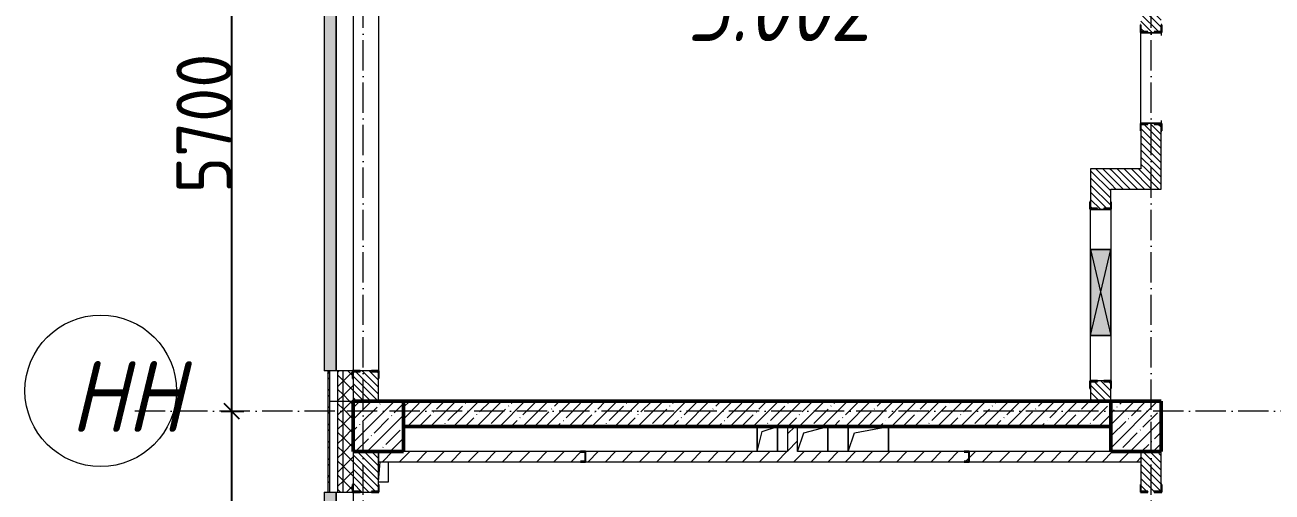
# Model space of a CAD drawing. Header units: millimetres. Extents: x -12989 to 629078, y -109036 to 555275.
# Drawn here: x 517811 to 530158, y -23735 to -19110 of the extents above; entities that cross this region are included whole.
import ezdxf

# ---------------------------------------------------------------- set-up
doc = ezdxf.new("R2010")
doc.units = ezdxf.units.MM
doc.linetypes.add('50_200_ШТРИХ_1Т_ш5_п1_п1_', pattern=[700, 500, -100, 0, -100])
for name, color, linetype, lineweight in [('A-____-____-DIMS', 7, 'Continuous', 9), ('A-DETL-GENF-OTLN', 7, 'Continuous', 9), ('A-FLOR-____-OTLN', 7, 'Continuous', 9), ('A-GENM-____-MCUT', 7, 'Continuous', 25), ('A-GENM-____-OTLN', 7, 'Continuous', 9), ('A-GENM-____-OTLN-1', 7, 'Continuous', 25), ('A-GLAZ-____-OTLN', 7, 'Continuous', 9), ('A-WALL-____-MCUT', 7, 'Continuous', 13), ('A-WALL-____-MCUT-1', 7, 'Continuous', 9), ('A-WALL-____-MCUT-2', 7, 'Continuous', 50), ('A-WALL-____-OTLN', 7, 'Continuous', 9), ('A-WALL-____-PATT-1', 7, 'Continuous', 9), ('A-WALL-FNSH-MCUT-1', 7, 'Continuous', 9), ('I-WALL-____-OTLN', 7, 'Continuous', 9), ('S-COLS-____-MCUT', 7, 'Continuous', 50), ('S-COLS-____-OTLN', 7, 'Continuous', 9), ('S-GRID-____-IDEN', 7, 'Continuous', 9), ('S-GRID-____-OTLN-1', 7, '50_200_ШТРИХ_1Т_ш5_п1_п1_', 9), ('Марки помещений', 7, 'Continuous', 9)]:
    doc.layers.add(name, color=color, linetype=linetype, lineweight=lineweight)
doc.layers.add('A-GLAZ-____-OTLN-1', color=7, linetype='Continuous', lineweight=9, true_color=0xc0c0c0)
doc.styles.add('ISOCPEUR_I_2', font='isocpeui.ttf', dxfattribs={"width": 0.85, "height": 2.3})
doc.styles.add('ISOCPEUR_I_9', font='isocpeui.ttf', dxfattribs={"width": 0.9, "height": 250})
doc.styles.add('СПДС', font='isocpeur.ttf', dxfattribs={"width": 0.9})
doc.dimstyles.new('ISO-2_5_0_9К_БОЛЬШОЙ_ОСИ', dxfattribs={"dimscale": 304.8, "dimtxt": 248.995294, "dimasz": 0.492126, "dimexe": 0.393701, "dimexo": 0, "dimgap": 0, "dimtad": 1, "dimdec": 0, "dimzin": 0, "dimdsep": 46, "dimtxsty": 'ISOCPEUR_I_9', "dimblk1": 'OBLIQUE', "dimblk2": 'OBLIQUE', "dimsah": 1, "dimcen": 0.09, "dimdle": 0.393701, "dimazin": 0, "dimtfac": 1, "dimtdec": 4, "dimtix": 1, "dimtmove": 0, "dimatfit": 3, "dimfxl": 1, "dimtvp": 1, "dimtolj": 1, "dimtzin": 0, "dimarcsym": 2})
pattern_1 = [(135, (523510.01, -90515.614), (-35.35534, -35.35534), [])]
pattern_2 = [(45, (523510.01, -90515.61), (-84.85281, 84.85281), [])]
pattern_3 = [(45, (523510.01, -90515.61), (-70.71068, 70.71068), []), (135, (523510.01, -90515.61), (-70.71068, -70.71068), [])]
pattern_4 = [(45, (523510.01, -90515.61), (-85.53659, 85.53659), []), (45, (523567.03, -90515.61), (-85.53659, 85.53659), [])]

# ---------------------------------------------------------------- blocks, each defined once
blk = doc.blocks.new('BSC_Колонна _Прямоугольная - 500х500-V23-АР1_План отверстий 3 этажа в осях 1-64_Ю-ЯЯ')
at = {"layer": 'S-COLS-____-OTLN'}
h = blk.add_hatch(dxfattribs=at)
h.set_pattern_fill('FP_30', color=256, style=0, pattern_type=2)
h.set_pattern_definition([(45, (2200, -67431.04), (-114.04925, 114.04925), []), (45, (2314.05, -67431.04), (-114.04925, 114.04925), [201.613, -40.323, 3.353, -36.97])])
h.paths.add_polyline_path([(-250, -250), (250, -250), (250, 250), (-250, 250)], flags=0)
at = {"layer": 'S-COLS-____-MCUT'}
for p, q in [((250, 250), (-250, 250)), ((-250, 250), (-250, -250)), ((250, -250), (250, 250)), ((-250, -250), (250, -250))]:
    blk.add_line(p, q, dxfattribs=at)
blk = doc.blocks.new('BSC_Колонна _Прямоугольная - 500х500-V24-АР1_План отверстий 3 этажа в осях 1-64_Ю-ЯЯ')
at = {"layer": 'S-COLS-____-OTLN'}
h = blk.add_hatch(dxfattribs=at)
h.set_pattern_fill('FP_31', color=256, style=0, pattern_type=2)
h.set_pattern_definition([(45, (-5300, -67431.04), (-114.04925, 114.04925), []), (45, (-5185.95, -67431.04), (-114.04925, 114.04925), [201.613, -40.323, 3.353, -36.97])])
h.paths.add_polyline_path([(-250, -250), (250, -250), (250, 250), (-250, 250)], flags=0)
at = {"layer": 'S-COLS-____-MCUT'}
for p, q in [((250, 250), (-250, 250)), ((-250, 250), (-250, -250)), ((250, -250), (250, 250)), ((-250, -250), (250, -250))]:
    blk.add_line(p, q, dxfattribs=at)
blk = doc.blocks.new('Фахверк_СКБ_Уголок - 250_2700-27497298-АР1_План отверстий 3 этажа в осях 1-64_Ю-ЯЯ')
at = {"layer": 'A-GENM-____-MCUT'}
for p, q in [((200, 181), (125, 181)), ((125, 181), (125, 106)), ((131, 106), (131, 175)), ((131, 175), (200, 175)), ((200, 175), (200, 181)), ((125, 106), (131, 106)), ((131, -6), (125, -6)), ((125, -6), (125, -81)), ((125, -81), (200, -81)), ((131, -75), (131, -6)), ((200, -75), (131, -75)), ((200, -81), (200, -75))]:
    blk.add_line(p, q, dxfattribs=at)
blk = doc.blocks.new('Фахверк_СКБ_Уголок - 200_3960-28268576-АР1_План отверстий 3 этажа в осях 1-64_Ю-ЯЯ')
at = {"layer": 'A-GENM-____-MCUT'}
for p, q in [((200, 156), (125, 156)), ((125, 156), (125, 81)), ((131, 81), (131, 150)), ((131, 150), (200, 150)), ((200, 150), (200, 156)), ((125, 81), (131, 81)), ((131, 19), (125, 19)), ((125, 19), (125, -56)), ((131, -50), (131, 19)), ((125, -56), (200, -56)), ((200, -50), (131, -50)), ((200, -56), (200, -50))]:
    blk.add_line(p, q, dxfattribs=at)
blk = doc.blocks.new('Фахверк_СКБ_Уголок - 200_3960_зеркало-28268689-АР1_План отверстий 3 этажа в осях 1-64_Ю-ЯЯ')
at = {"layer": 'A-GENM-____-MCUT'}
for p, q in [((200, 156), (125, 156)), ((125, 156), (125, 81)), ((131, 81), (131, 150)), ((131, 150), (200, 150)), ((200, 150), (200, 156)), ((125, 81), (131, 81)), ((131, 19), (125, 19)), ((125, 19), (125, -56)), ((131, -50), (131, 19)), ((125, -56), (200, -56)), ((200, -50), (131, -50)), ((200, -56), (200, -50))]:
    blk.add_line(p, q, dxfattribs=at)
blk = doc.blocks.new('154_Стойка_СКБ_Уголок - СМ-2480_200-28346303-АР1_План отверстий 3 этажа в осях 1-64_Ю-ЯЯ')
at = {"layer": 'A-GENM-____-MCUT'}
for p, q in [((125, 156), (125, 81)), ((200, 156), (125, 156)), ((131, 81), (131, 150)), ((131, 150), (200, 150)), ((200, 150), (200, 156)), ((125, 81), (131, 81)), ((131, 19), (125, 19)), ((125, 19), (125, -56)), ((131, -50), (131, 19)), ((125, -56), (200, -56)), ((200, -50), (131, -50)), ((200, -56), (200, -50))]:
    blk.add_line(p, q, dxfattribs=at)
blk = doc.blocks.new('Стойка_Влож_Полоса боковая - Полоса-V164-АР1_План отверстий 3 этажа в осях 1-64_Ю-ЯЯ')
at = {"layer": 'A-GENM-____-OTLN'}
for p, q in [((-5, 60), (0, 60)), ((-5, -60), (-5, 60)), ((0, 31), (0, -31)), ((0, -60), (-5, -60))]:
    blk.add_line(p, q, dxfattribs=at)
blk = doc.blocks.new('154_Фахверк_СКБ_Швеллер - Тип_100_3960-28515445-АР1_План отверстий 3 этажа в осях 1-64_Ю-ЯЯ')
at = {"layer": 'A-GENM-____-MCUT'}
for p, q in [((175, 50), (125, 50)), ((125, 50), (125, -50)), ((128, 47), (175, 47)), ((128, -47), (128, 47)), ((175, 47), (175, 50)), ((125, -50), (175, -50)), ((175, -47), (128, -47)), ((175, -50), (175, -47))]:
    blk.add_line(p, q, dxfattribs=at)
blk = doc.blocks.new('AR_Отверстие прямоугольное _в плите_ - AR_Отверстие прямоугольное _в плите_-30510814-АР1_План отверстий 3 этажа в осях 1-64_Ю-ЯЯ')
at = {"layer": 'A-GENM-____-OTLN'}
for p, q in [((-50, -150), (-32, 50)), ((50, -150), (50, 50)), ((-50, -150), (50, -150))]:
    blk.add_line(p, q, dxfattribs=at)
blk = doc.blocks.new('AR_Отверстие прямоугольное _в плите_ - AR_Отверстие прямоугольное _в плите_-V196-АР1_План отверстий 3 этажа в осях 1-64_Ю-ЯЯ')
at = {"layer": 'A-GENM-____-OTLN'}
for p, q in [((-100, 125), (-100, -125)), ((-50, 75), (100, 125)), ((100, -125), (100, 125)), ((-100, -125), (-50, 75))]:
    blk.add_line(p, q, dxfattribs=at)
blk = doc.blocks.new('AR_Отверстие прямоугольное _в плите_ - AR_Отверстие прямоугольное _в плите_-30459858-АР1_План отверстий 3 этажа в осях 1-64_Ю-ЯЯ')
at = {"layer": 'A-GENM-____-OTLN'}
for p, q in [((-200, 125), (-200, -125)), ((-137, 63), (200, 125)), ((200, -125), (200, 125)), ((-200, -125), (-137, 63))]:
    blk.add_line(p, q, dxfattribs=at)
blk = doc.blocks.new('AR_Отверстие прямоугольное _в плите_ - AR_Отверстие прямоугольное _в плите_-30552572-АР1_План отверстий 3 этажа в осях 1-64_Ю-ЯЯ')
at = {"layer": 'A-GENM-____-OTLN'}
for p, q in [((-88, 63), (150, 125)), ((150, -125), (150, 125)), ((-150, -125), (-88, 63))]:
    blk.add_line(p, q, dxfattribs=at)
blk = doc.blocks.new('Отлив_СКБ - Отлив витража_120_НВФ-31886035-АР1_План отверстий 3 этажа в осях 1-64_Ю-ЯЯ')
at = {"layer": 'A-GLAZ-____-OTLN-1'}
for points in [[(4800, 2), (4800, 120), (0, 120), (0, 2), (1409, 2)], [(4800, 0), (4800, 2), (0, 2), (0, 0), (1409, 0)]]:
    blk.add_hatch(color=256, dxfattribs=at).paths.add_polyline_path(points, flags=0)
at = {"layer": 'A-GLAZ-____-OTLN'}
for p, q in [((0, 83), (0, 120)), ((4800, 120), (0, 120)), ((0, 2), (4800, 2)), ((4800, 120), (4800, 83)), ((4800, 0), (0, 0))]:
    blk.add_line(p, q, dxfattribs=at)
blk = doc.blocks.new('Отлив_СКБ - Отлив витража_120_НВФ-31885689-АР1_План отверстий 3 этажа в осях 1-64_Ю-ЯЯ')
at = {"layer": 'A-GLAZ-____-OTLN-1'}
for points in [[(1800, 2), (1800, 120), (0, 120), (0, 2), (737, 2)], [(1800, 0), (1800, 2), (0, 2), (0, 0), (737, 0)]]:
    blk.add_hatch(color=256, dxfattribs=at).paths.add_polyline_path(points, flags=0)
at = {"layer": 'A-GLAZ-____-OTLN'}
for p, q in [((0, 83), (0, 120)), ((1800, 120), (0, 120)), ((0, 2), (1800, 2)), ((1800, 120), (1800, 83)), ((1800, 0), (0, 0))]:
    blk.add_line(p, q, dxfattribs=at)
blk = doc.blocks.new('AR_Отверстие прямоугольное _в стене_ - AR_Отверстие прямоугольное _в стене__ОВ-36910185-АР1_План отверстий 3 этажа в осях 1-64_Ю-ЯЯ')
at = {"layer": 'A-GLAZ-____-OTLN'}
blk.add_hatch(color=256, dxfattribs=at).paths.add_polyline_path([(-425, -100), (425, -100), (425, 100), (-425, 100)], flags=0)
at = {"layer": 'A-DETL-GENF-OTLN'}
for p, q in [((-425, -100), (-425, 100)), ((-425, 100), (425, 100)), ((425, 100), (-425, -100)), ((-425, 100), (425, -100)), ((425, 100), (-425, 100)), ((-425, 100), (-425, -100)), ((425, 100), (425, -100)), ((425, -100), (425, 100)), ((425, -100), (-425, -100)), ((-425, -100), (425, -100))]:
    blk.add_line(p, q, dxfattribs=at)
blk = doc.blocks.new('Ось сетки - Круг_Ø6_00__ISO-2_5_0_9K_-25732049-АР1_План отверстий 3 этажа в осях 1-64_Ю-ЯЯ')
at = {"layer": 'S-GRID-____-IDEN'}
blk.add_circle((0, 0), 3, dxfattribs=at)
blk = doc.blocks.new('_Oblique')
at = {"color": 0, "linetype": 'ByBlock', "lineweight": -2}
blk.add_line((-0.5, -0.5), (0.5, 0.5), dxfattribs=at)
blk = doc.blocks.new('*D2939')
at = {"layer": 'A-____-____-DIMS', "color": 0, "lineweight": -2, "transparency": 16777216}
for p, q in [((280119, -23902), (280119, -19162)), ((280013, -19282), (280239, -19282)), ((280013, -23782), (280239, -23782))]:
    blk.add_line(p, q, dxfattribs=at)
at = {"layer": 'Defpoints', "color": 0, "transparency": 16777216}
for p in [(280013, -19282), (280119, -19282), (280013, -23782)]:
    blk.add_point(p, dxfattribs=at)
at = {"layer": 'A-____-____-DIMS', "color": 0, "lineweight": -2, "transparency": 16777216, "xscale": 150, "yscale": 150, "zscale": 150}
for p, rotation in [((280119, -19282), 90), ((280119, -23782), 270)]:
    blk.add_blockref('_Oblique', p, dxfattribs=dict(at, rotation=rotation))
at = {"layer": 'A-____-____-DIMS', "color": 0, "transparency": 16777216, "insert": (279845, -21532), "char_height": 548.6, "attachment_point": 5, "rotation": 90, "style": 'СПДС'}
blk.add_mtext('\\A1;4500', dxfattribs=at)
blk = doc.blocks.new('*D2940')
at = {"layer": 'A-____-____-DIMS', "color": 0, "lineweight": -2, "transparency": 16777216}
for p, q in [((280119, -19402), (280119, -13462)), ((280013, -13582), (280239, -13582)), ((280013, -19282), (280239, -19282))]:
    blk.add_line(p, q, dxfattribs=at)
at = {"layer": 'Defpoints', "color": 0, "transparency": 16777216}
for p in [(280013, -13582), (280119, -13582), (280013, -19282)]:
    blk.add_point(p, dxfattribs=at)
at = {"layer": 'A-____-____-DIMS', "color": 0, "lineweight": -2, "transparency": 16777216, "xscale": 150, "yscale": 150, "zscale": 150}
for p, rotation in [((280119, -13582), 90), ((280119, -19282), 270)]:
    blk.add_blockref('_Oblique', p, dxfattribs=dict(at, rotation=rotation))
at = {"layer": 'A-____-____-DIMS', "color": 0, "transparency": 16777216, "insert": (279845, -16432), "char_height": 548.6, "attachment_point": 5, "rotation": 90, "style": 'СПДС'}
blk.add_mtext('\\A1;5700', dxfattribs=at)
blk = doc.blocks.new('3эт')
at = {"layer": 'S-GRID-____-OTLN-1', "color": 251, "ltscale": 0.6, "true_color": 0x636466}
for p, q in [((281420.7, -33971.9), (281420.7, 4029.4)), ((289220.7, -33971.9), (289220.7, 4029.4)), ((387845.1, -19282.4), (279101.9, -19282.4))]:
    blk.add_line(p, q, dxfattribs=at)
at = {"layer": 'S-GRID-____-IDEN', "xscale": 250, "yscale": 250, "zscale": 99.99999999999993, "rotation": 89.9999999999998}
blk.add_blockref('Ось сетки - Круг_Ø6_00__ISO-2_5_0_9K_-25732049-АР1_План отверстий 3 этажа в осях 1-64_Ю-ЯЯ', (278821.8, -19079.9), dxfattribs=at)
at = {"layer": 'S-GRID-____-IDEN', "insert": (278519.6, -18785.4), "char_height": 700, "width": 447.342, "attachment_point": 1, "style": 'ISOCPEUR_I_9'}
blk.add_mtext('НН', dxfattribs=at)
at = {"layer": 'A-____-____-DIMS'}
for base, p1, p2, override, picture, middle in [((280119.3, -13582.4), (280013.2, -19282.4), (280013.2, -13582.4), {"dimtxt": 1.8, "dimpost": '<>', "dimtxsty": 'СПДС', "dimfxl": 5700}, '*D2940', (279845, -16432.4)), ((280119.3, -19282.4), (280013.2, -23782.4), (280013.2, -19282.4), {"dimtxt": 1.8, "dimpost": '<>', "dimtxsty": 'СПДС', "dimfxl": 4500}, '*D2939', (279845, -21532.4))]:
    dim = blk.add_linear_dim(base=base, p1=p1, p2=p2, angle=90, dimstyle='ISO-2_5_0_9К_БОЛЬШОЙ_ОСИ', override=override, dxfattribs=at)
    dim.commit()
    dim.dimension.update_dxf_attribs({"geometry": picture, "text_midpoint": middle})

msp = doc.modelspace()

# ---------------------------------------------------------------- hatches: boundary and pattern name
at = {"layer": 'A-WALL-____-PATT-1'}
h = msp.add_hatch(dxfattribs=at)
h.set_pattern_fill('FP_4', color=256, style=0, pattern_type=2)
h.set_pattern_definition(pattern_3)
h.paths.add_polyline_path([(520960.0077, -22834.5723), (520960.0077, -22534.5723), (520910.0077, -22534.5723), (520910.0077, -22834.5723)], flags=0)
h.paths.add_polyline_path([(520910.0077, -17734.5723), (520960.0077, -17734.5723), (520960.0077, -17484.5723), (520910.0077, -17484.5723)], flags=0)
h = msp.add_hatch(dxfattribs=at)
h.set_pattern_fill('FP_4', color=256, style=0, pattern_type=2)
h.set_pattern_definition(pattern_3)
h.paths.add_polyline_path([(521054.0077, -22834.5723), (521060.0077, -22834.5723), (521060.0077, -22609.5723), (521054.0077, -22609.5723), (521054.0077, -22534.5723), (520960.0077, -22534.5723), (520960.0077, -22834.5723)], flags=0)
h.paths.add_polyline_path([(521054.0077, -17734.5723), (521054.0077, -17659.5723), (521060.0077, -17659.5723), (521060.0077, -17484.5723), (520960.0077, -17484.5723), (520960.0077, -17734.5723)], flags=0)
h = msp.add_hatch(dxfattribs=at)
h.set_pattern_fill('FP_9', color=256, style=0, pattern_type=2)
h.set_pattern_definition(pattern_1)
h.paths.add_polyline_path([(521060.0077, -22834.5723), (521310.0077, -22834.5723), (521310.0077, -22540.5723), (521241.0077, -22540.5723), (521241.0077, -22534.5723), (521129.0077, -22534.5723), (521129.0077, -22540.5723), (521060.0077, -22540.5723), (521060.0077, -22609.5723)], flags=0)
h.paths.add_polyline_path([(521129.0077, -17734.5723), (521241.0077, -17734.5723), (521241.0077, -17728.5723), (521310.0077, -17728.5723), (521310.0077, -17484.5723), (521060.0077, -17484.5723), (521060.0077, -17728.5723), (521129.0077, -17728.5723)], flags=0)
h = msp.add_hatch(dxfattribs=at)
h.set_pattern_fill('FP_9', color=256, style=0, pattern_type=2)
h.set_pattern_definition(pattern_1)
h.paths.add_polyline_path([(529060.0077, -20534.5723), (529060.0077, -20090.5723), (528991.0077, -20090.5723), (528991.0077, -20084.5723), (528929.0077, -20084.5723), (528929.0077, -20090.5723), (528860.0077, -20090.5723), (528860.0077, -20534.5723)], flags=0)
h.paths.add_polyline_path([(528991.0077, -19184.5723), (528991.0077, -19178.5723), (529060.0077, -19178.5723), (529060.0077, -17484.5723), (528860.0077, -17484.5723), (528860.0077, -19178.5723), (528929.0077, -19178.5723), (528929.0077, -19184.5723)], flags=0)
h = msp.add_hatch(dxfattribs=at)
h.set_pattern_fill('FP_6', color=256, style=0, pattern_type=2)
h.set_pattern_definition(pattern_4)
h.paths.add_polyline_path([(520830.0077, -22664.5723), (520830.0077, -22534.5723), (520810.0077, -22534.5723), (520810.0077, -22664.5723)], flags=0)
h.paths.add_polyline_path([(520810.0077, -17734.5723), (520830.0077, -17734.5723), (520830.0077, -17654.5723), (520810.0077, -17654.5723)], flags=0)
h = msp.add_hatch(dxfattribs=at)
h.set_pattern_fill('FP_9', color=256, style=0, pattern_type=2)
h.set_pattern_definition(pattern_1)
h.paths.add_polyline_path([(528360.0077, -22834.5723), (528560.0077, -22834.5723), (528560.0077, -22640.5723), (528491.0077, -22640.5723), (528491.0077, -22634.5723), (528429.0077, -22634.5723), (528429.0077, -22640.5723), (528360.0077, -22640.5723), (528360.0077, -22709.5723)], flags=0)
h.paths.add_polyline_path([(528491.0077, -20934.5723), (528491.0077, -20928.5723), (528560.0077, -20928.5723), (528560.0077, -20534.5723), (528360.0077, -20534.5723), (528360.0077, -20928.5723), (528429.0077, -20928.5723), (528429.0077, -20934.5723)], flags=0)
h = msp.add_hatch(dxfattribs=at)
h.set_pattern_fill('FP_9', color=256, style=0, pattern_type=2)
h.set_pattern_definition(pattern_1)
h.paths.add_polyline_path([(528560.0077, -20734.5723), (529060.0077, -20734.5723), (529060.0077, -20534.5723), (528560.0077, -20534.5723)], flags=0)
h = msp.add_hatch(dxfattribs=at)
h.set_pattern_fill('FP_6', color=256, style=0, pattern_type=2)
h.set_pattern_definition(pattern_4)
h.paths.add_polyline_path([(520810.0077, -35584.5723), (520830.0077, -35584.5723), (520830.0077, -34334.5723), (520810.0077, -34334.5723), (520810.0077, -34906.6466)], flags=0)
h.paths.add_polyline_path([(520810.0077, -32534.5723), (520830.0077, -32534.5723), (520830.0077, -31334.5723), (520810.0077, -31334.5723), (520810.0077, -31677.6764)], flags=0)
h.paths.add_polyline_path([(520830.0077, -29534.5723), (520830.0077, -28484.5723), (520810.0077, -28484.5723), (520810.0077, -29534.5723)], flags=0)
h.paths.add_polyline_path([(520830.0077, -26684.5723), (520830.0077, -25534.5723), (520810.0077, -25534.5723), (520810.0077, -26684.5723)], flags=0)
h.paths.add_polyline_path([(520810.0077, -23734.5723), (520830.0077, -23734.5723), (520830.0077, -22664.5723), (520810.0077, -22664.5723), (520810.0077, -23605.2508)], flags=0)
h = msp.add_hatch(dxfattribs=at)
h.set_pattern_fill('FP_4', color=256, style=0, pattern_type=2)
h.set_pattern_definition(pattern_3)
h.paths.add_polyline_path([(520910.0077, -35484.5723), (520960.0077, -35484.5723), (520960.0077, -34334.5723), (520910.0077, -34334.5723), (520910.0077, -34906.6466)], flags=0)
h.paths.add_polyline_path([(520910.0077, -32534.5723), (520960.0077, -32534.5723), (520960.0077, -31334.5723), (520910.0077, -31334.5723), (520910.0077, -31677.6764)], flags=0)
h.paths.add_polyline_path([(520910.0077, -29534.5723), (520960.0077, -29534.5723), (520960.0077, -28484.5723), (520910.0077, -28484.5723)], flags=0)
h.paths.add_polyline_path([(520960.0077, -26684.5723), (520960.0077, -25534.5723), (520910.0077, -25534.5723), (520910.0077, -26684.5723)], flags=0)
h.paths.add_polyline_path([(520910.0077, -23734.5723), (520960.0077, -23734.5723), (520960.0077, -22834.5723), (520910.0077, -22834.5723), (520910.0077, -23605.2508)], flags=0)
h = msp.add_hatch(dxfattribs=at)
h.set_pattern_fill('FP_4', color=256, style=0, pattern_type=2)
h.set_pattern_definition(pattern_3)
h.paths.add_polyline_path([(520960.0077, -35434.5723), (521060.0077, -35434.5723), (521060.0077, -34409.5723), (521054.0077, -34409.5723), (521054.0077, -34334.5723), (520960.0077, -34334.5723), (520960.0077, -34906.6466)], flags=0)
h.paths.add_polyline_path([(521054.0077, -32534.5723), (521054.0077, -32459.5723), (521060.0077, -32459.5723), (521060.0077, -31334.5723), (520960.0077, -31334.5723), (520960.0077, -32534.5723)], flags=0)
h.paths.add_polyline_path([(520960.0077, -29534.5723), (521054.0077, -29534.5723), (521054.0077, -29459.5723), (521060.0077, -29459.5723), (521060.0077, -28484.5723), (520960.0077, -28484.5723), (520960.0077, -29459.5723)], flags=0)
h.paths.add_polyline_path([(521054.0077, -26684.5723), (521054.0077, -26609.5723), (521060.0077, -26609.5723), (521060.0077, -25609.5723), (521054.0077, -25609.5723), (521054.0077, -25534.5723), (520960.0077, -25534.5723), (520960.0077, -26684.5723)], flags=0)
h.paths.add_polyline_path([(521054.0077, -23734.5723), (521054.0077, -23659.5723), (521060.0077, -23659.5723), (521060.0077, -22834.5723), (520960.0077, -22834.5723), (520960.0077, -23734.5723)], flags=0)
h = msp.add_hatch(dxfattribs=at)
h.set_pattern_fill('FP_12', color=256, style=0, pattern_type=2)
h.set_pattern_definition([(45, (523510, -90515.61), (-114.04925, 114.04925), []), (45, (523624.06, -90515.61), (-114.04925, 114.04925), [201.612, -40.322, 3.353, -36.97])])
h.paths.add_polyline_path([(528560.0077, -23084.5723), (528560.0077, -22834.5723), (521560.0077, -22834.5723), (521560.0077, -23084.5723), (527030.9103, -23084.5723)], flags=0)
h = msp.add_hatch(dxfattribs=at)
h.set_pattern_fill('FP_7', color=256, style=0, pattern_type=2)
h.set_pattern_definition(pattern_2)
h.paths.add_polyline_path([(525460.0077, -23334.5723), (525460.0077, -23084.5723), (525360.0077, -23084.5723), (525360.0077, -23334.5723)], flags=0)
h = msp.add_hatch(dxfattribs=at)
h.set_pattern_fill('FP_9', color=256, style=0, pattern_type=2)
h.set_pattern_definition(pattern_1)
h.paths.add_polyline_path([(521129.0077, -26684.5723), (521241.0077, -26684.5723), (521241.0077, -26678.5723), (521310.0077, -26678.5723), (521310.0077, -25540.5723), (521241.0077, -25540.5723), (521241.0077, -25534.5723), (521129.0077, -25534.5723), (521129.0077, -25540.5723), (521060.0077, -25540.5723), (521060.0077, -26678.5723), (521129.0077, -26678.5723)], flags=0)
h.paths.add_polyline_path([(521129.0077, -23734.5723), (521241.0077, -23734.5723), (521241.0077, -23728.5723), (521310.0077, -23728.5723), (521310.0077, -23334.5723), (521060.0077, -23334.5723), (521060.0077, -23728.5723), (521129.0077, -23728.5723)], flags=0)
h = msp.add_hatch(dxfattribs=at)
h.set_pattern_fill('FP_7', color=256, style=0, pattern_type=2)
h.set_pattern_definition(pattern_2)
h.paths.add_polyline_path([(521728.5174, -23434.5723), (523310.0077, -23434.5723), (523310.0077, -23431.5723), (523357.0077, -23431.5723), (523357.0077, -23337.5723), (523310.0077, -23337.5723), (523310.0077, -23334.5723), (521310.0077, -23334.5723), (521310.0077, -23434.5723)], flags=0)
h.paths.add_polyline_path([(528860.0077, -23434.5723), (528860.0077, -23334.5723), (527160.0077, -23334.5723), (527160.0077, -23434.5723), (528798.3746, -23434.5723)], flags=0)
h.paths.add_polyline_path([(527110.0077, -23434.5723), (527110.0077, -23431.5723), (527157.0077, -23431.5723), (527157.0077, -23337.5723), (527110.0077, -23337.5723), (527110.0077, -23334.5723), (523360.0077, -23334.5723), (523360.0077, -23434.5723), (527030.9103, -23434.5723)], flags=0)
h = msp.add_hatch(dxfattribs=at)
h.set_pattern_fill('FP_9', color=256, style=0, pattern_type=2)
h.set_pattern_definition(pattern_1)
h.paths.add_polyline_path([(529060.0077, -28484.5723), (529060.0077, -25440.5723), (528991.0077, -25440.5723), (528991.0077, -25434.5723), (528929.0077, -25434.5723), (528929.0077, -25440.5723), (528860.0077, -25440.5723), (528860.0077, -28484.5723)], flags=0)
h.paths.add_polyline_path([(528991.0077, -23734.5723), (528991.0077, -23728.5723), (529060.0077, -23728.5723), (529060.0077, -23334.5723), (528860.0077, -23334.5723), (528860.0077, -23728.5723), (528929.0077, -23728.5723), (528929.0077, -23734.5723)], flags=0)

# ---------------------------------------------------------------- linework, layer by layer
at = {"layer": 'A-FLOR-____-OTLN'}
for p, q in [((525060.0077, -23334.5723), (525060.0077, -23084.5723)), ((525260.0077, -23084.5723), (525260.0077, -23334.5723)), ((525760.0077, -23084.5723), (525760.0077, -23334.5723)), ((525960.0077, -23334.5723), (525960.0077, -23084.5723)), ((526360.0077, -23084.5723), (526360.0077, -23334.5723))]:
    msp.add_line(p, q, dxfattribs=at)
at = {"layer": 'A-WALL-____-MCUT'}
for p, q in [((528860.0077, -20159.5723), (528860.0077, -20534.5723)), ((529060.0077, -20734.5723), (529060.0077, -20159.5723)), ((528360.0077, -20534.5723), (528360.0077, -20859.5723)), ((528860.0077, -20534.5723), (528360.0077, -20534.5723)), ((528560.0077, -20859.5723), (528560.0077, -20734.5723)), ((528560.0077, -20734.5723), (529060.0077, -20734.5723)), ((521054.0077, -22534.5723), (520830.0077, -22534.5723)), ((520830.0077, -22664.5723), (520830.0077, -22534.5723)), ((520830.0077, -23734.5723), (520830.0077, -22534.5723)), ((521241.0077, -22534.5723), (521129.0077, -22534.5723)), ((521310.0077, -22834.5723), (521310.0077, -22609.5723)), ((528360.0077, -22709.5723), (528360.0077, -22834.5723)), ((528491.0077, -22634.5723), (528429.0077, -22634.5723)), ((528560.0077, -22834.5723), (528560.0077, -22709.5723)), ((520830.0077, -22834.5723), (521060.0077, -22834.5723)), ((521310.0077, -23659.5723), (521310.0077, -23334.5723)), ((528860.0077, -23334.5723), (528860.0077, -23659.5723)), ((529060.0077, -23659.5723), (529060.0077, -23334.5723)), ((520830.0077, -23734.5723), (521054.0077, -23734.5723)), ((521129.0077, -23734.5723), (521241.0077, -23734.5723))]:
    msp.add_line(p, q, dxfattribs=at)
at = {"layer": 'A-WALL-____-MCUT-1'}
for p, q in [((520910.0077, -23734.5723), (520910.0077, -22534.5723)), ((520960.0077, -23734.5723), (520960.0077, -22534.5723)), ((521060.0077, -22609.5723), (521060.0077, -22834.5723)), ((521060.0077, -23334.5723), (521060.0077, -23659.5723))]:
    msp.add_line(p, q, dxfattribs=at)
at = {"layer": 'A-WALL-____-MCUT-2'}
for p, q in [((528560.0077, -22834.5723), (521560.0077, -22834.5723)), ((521560.0077, -23084.5723), (528560.0077, -23084.5723))]:
    msp.add_line(p, q, dxfattribs=at)
at = {"layer": 'A-WALL-____-OTLN'}
for p, q in [((521060.0077, -17734.5723), (521060.0077, -22534.5723)), ((521310.0077, -17734.5723), (521310.0077, -22534.5723)), ((521060.0077, -23734.5723), (521060.0077, -25534.5723))]:
    msp.add_line(p, q, dxfattribs=at)
at = {"layer": 'A-WALL-FNSH-MCUT-1'}
for p, q in [((520810.0077, -22534.5723), (520810.0077, -22664.5723)), ((520830.0077, -22534.5723), (520810.0077, -22534.5723)), ((520810.0077, -22664.5723), (520810.0077, -23734.5723)), ((525360.0077, -23084.5723), (525360.0077, -23334.5723)), ((525460.0077, -23334.5723), (525460.0077, -23084.5723)), ((521310.0077, -23334.5723), (521310.0077, -23434.5723)), ((523310.0077, -23334.5723), (521560.0077, -23334.5723)), ((525360.0077, -23334.5723), (523360.0077, -23334.5723)), ((527110.0077, -23334.5723), (525460.0077, -23334.5723)), ((528560.0077, -23334.5723), (527160.0077, -23334.5723)), ((521310.0077, -23434.5723), (523310.0077, -23434.5723)), ((523360.0077, -23434.5723), (527110.0077, -23434.5723)), ((527160.0077, -23434.5723), (528860.0077, -23434.5723)), ((520810.0077, -23734.5723), (520830.0077, -23734.5723))]:
    msp.add_line(p, q, dxfattribs=at)
at = {"layer": 'I-WALL-____-OTLN'}
for p, q in [((528860.0077, -20084.5723), (528860.0077, -19184.5723)), ((529060.0077, -19184.5723), (529060.0077, -19214.5723)), ((529060.0077, -20054.5723), (529060.0077, -20084.5723)), ((528360.0077, -21334.5723), (528360.0077, -20934.5723)), ((528560.0077, -20934.5723), (528560.0077, -21334.5723)), ((528360.0077, -22634.5723), (528360.0077, -22184.5723)), ((528560.0077, -22184.5723), (528560.0077, -22634.5723))]:
    msp.add_line(p, q, dxfattribs=at)

# ---------------------------------------------------------------- block references
msp.add_blockref('3эт', (239739.3002, -3652.1582))
at = {"layer": 'A-GENM-____-OTLN'}
for p, rotation in [((528960.0077, -19184.5723), 89.99999999999993), ((528960.0077, -20084.5723), 269.9999999999999), ((528460.0077, -20934.5723), 89.99999999999991)]:
    msp.add_blockref('Стойка_Влож_Полоса боковая - Полоса-V164-АР1_План отверстий 3 этажа в осях 1-64_Ю-ЯЯ', p, dxfattribs=dict(at, rotation=rotation))
for name, p in [('AR_Отверстие прямоугольное _в плите_ - AR_Отверстие прямоугольное _в плите_-V196-АР1_План отверстий 3 этажа в осях 1-64_Ю-ЯЯ', (525160.0077, -23209.5723)), ('AR_Отверстие прямоугольное _в плите_ - AR_Отверстие прямоугольное _в плите_-30552572-АР1_План отверстий 3 этажа в осях 1-64_Ю-ЯЯ', (525610.0077, -23209.5723)), ('AR_Отверстие прямоугольное _в плите_ - AR_Отверстие прямоугольное _в плите_-30459858-АР1_План отверстий 3 этажа в осях 1-64_Ю-ЯЯ', (526160.0077, -23209.5723)), ('AR_Отверстие прямоугольное _в плите_ - AR_Отверстие прямоугольное _в плите_-30510814-АР1_План отверстий 3 этажа в осях 1-64_Ю-ЯЯ', (521360.0077, -23484.5723))]:
    msp.add_blockref(name, p, dxfattribs=at)
at = {"layer": 'A-GENM-____-OTLN-1'}
for name, p, rotation in [('154_Стойка_СКБ_Уголок - СМ-2480_200-28346303-АР1_План отверстий 3 этажа в осях 1-64_Ю-ЯЯ', (529010.0077, -19309.5723), 89.99999999999991), ('154_Стойка_СКБ_Уголок - СМ-2480_200-28346303-АР1_План отверстий 3 этажа в осях 1-64_Ю-ЯЯ', (528910.0077, -19959.5723), 269.9999999999999), ('154_Стойка_СКБ_Уголок - СМ-2480_200-28346303-АР1_План отверстий 3 этажа в осях 1-64_Ю-ЯЯ', (528510.0077, -21059.5723), 89.99999999999991), ('Фахверк_СКБ_Уголок - 250_2700-27497298-АР1_План отверстий 3 этажа в осях 1-64_Ю-ЯЯ', (521135.0077, -22409.5723), 269.9999999999999), ('Фахверк_СКБ_Уголок - 200_3960_зеркало-28268689-АР1_План отверстий 3 этажа в осях 1-64_Ю-ЯЯ', (528410.0077, -22509.5723), 269.9999999999999), ('154_Фахверк_СКБ_Швеллер - Тип_100_3960-28515445-АР1_План отверстий 3 этажа в осях 1-64_Ю-ЯЯ', (523485.0077, -23384.5723), 180), ('154_Фахверк_СКБ_Швеллер - Тип_100_3960-28515445-АР1_План отверстий 3 этажа в осях 1-64_Ю-ЯЯ', (527285.0077, -23384.5723), 180), ('Фахверк_СКБ_Уголок - 250_2700-27497298-АР1_План отверстий 3 этажа в осях 1-64_Ю-ЯЯ', (521235.0077, -23859.5723), 89.99999999999991), ('Фахверк_СКБ_Уголок - 200_3960-28268576-АР1_План отверстий 3 этажа в осях 1-64_Ю-ЯЯ', (529010.0077, -23859.5723), 89.99999999999991)]:
    msp.add_blockref(name, p, dxfattribs=dict(at, rotation=rotation))
at = {"layer": 'A-GLAZ-____-OTLN'}
for name, p, rotation in [('Отлив_СКБ - Отлив витража_120_НВФ-31886035-АР1_План отверстий 3 этажа в осях 1-64_Ю-ЯЯ', (520893.0077, -22534.5723), 90), ('AR_Отверстие прямоугольное _в стене_ - AR_Отверстие прямоугольное _в стене__ОВ-36910185-АР1_План отверстий 3 этажа в осях 1-64_Ю-ЯЯ', (528460.0077, -21759.5723), 89.99999999999991), ('Отлив_СКБ - Отлив витража_120_НВФ-31885689-АР1_План отверстий 3 этажа в осях 1-64_Ю-ЯЯ', (520893.0077, -25534.5723), 90)]:
    msp.add_blockref(name, p, dxfattribs=dict(at, rotation=rotation))
at = {"layer": 'S-COLS-____-OTLN'}
for name, p in [('BSC_Колонна _Прямоугольная - 500х500-V23-АР1_План отверстий 3 этажа в осях 1-64_Ю-ЯЯ', (521310.0077, -23084.5723)), ('BSC_Колонна _Прямоугольная - 500х500-V24-АР1_План отверстий 3 этажа в осях 1-64_Ю-ЯЯ', (528810.0077, -23084.5723))]:
    msp.add_blockref(name, p, dxfattribs=at)

# ---------------------------------------------------------------- texts
at = {"layer": 'Марки помещений', "insert": (524367.5069, -18570.2375), "char_height": 700, "width": 785.65375, "attachment_point": 1, "style": 'ISOCPEUR_I_2'}
msp.add_mtext('3.002', dxfattribs=at)

doc.saveas('drawing.dxf')
